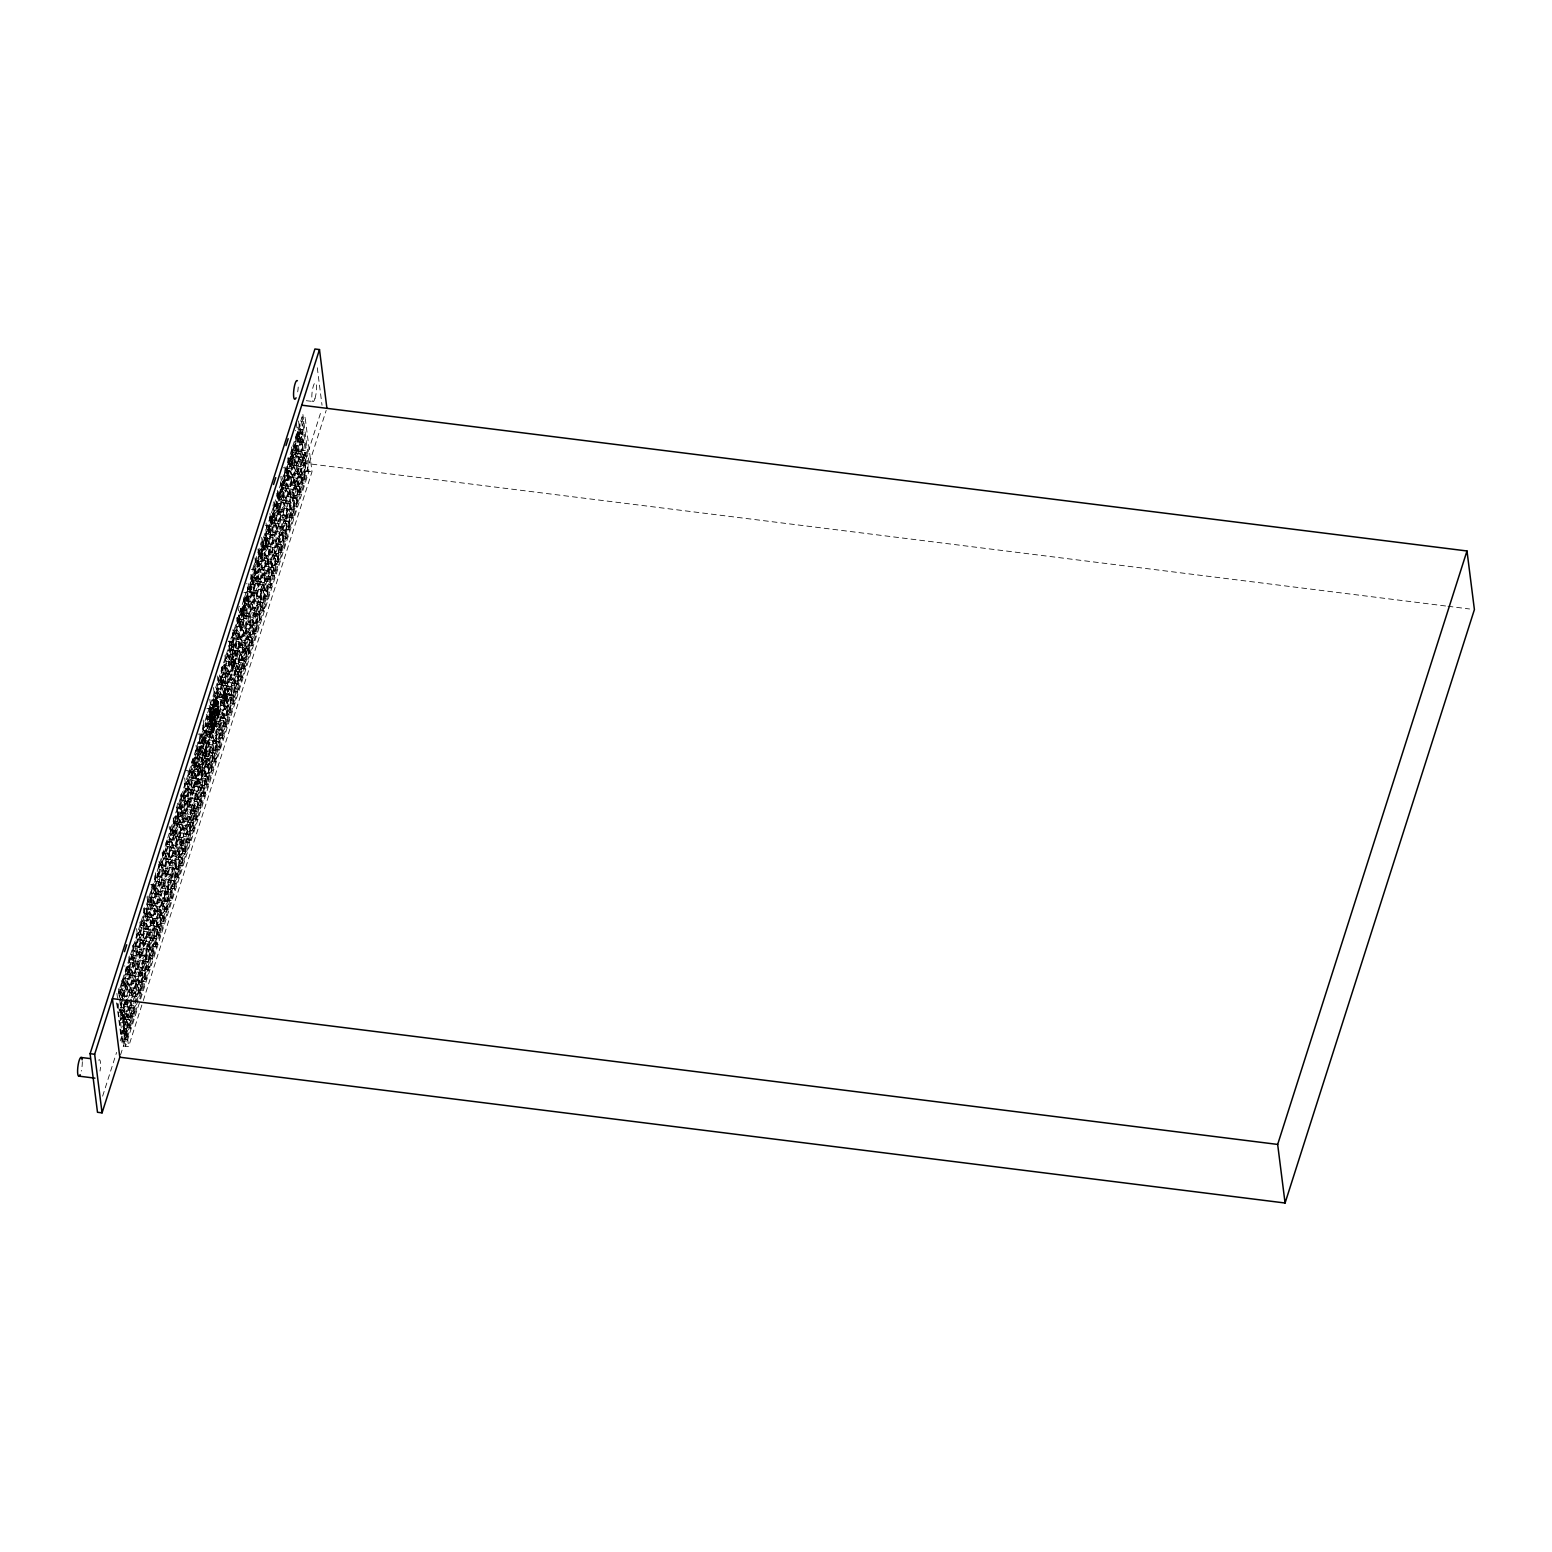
<?xml version="1.0" encoding="UTF-8"?>
<svg xmlns="http://www.w3.org/2000/svg" width="1552" height="1552" viewBox="0 0 1552 1552"><rect width="100%" height="100%" fill="white"/><g stroke="black" fill="none" stroke-linecap="round" stroke-linejoin="round"><path stroke-width="0.75" stroke-dasharray="5 3.75" d="M201.275 772.353L198.035 771.887L196.522 765.64L199.568 766.009L206.591 743.99L207.017 754.388L201.275 772.353L186.046 770.452M199.568 766.009L201.081 772.275M203.545 743.621L203.972 754.02L207.017 754.388M232.528 652.888L232.664 653.935M233.906 662.665L233.673 667.845L234.934 665.11L234.41 661.094L231.035 671.764L232.587 683.268L235.632 683.656L238.601 674.383L237.534 666.002L234.488 665.614M232.218 650.657L232.199 655.662L232.703 654.769L232.742 649.027L229.444 659.212L226.398 658.824L225.874 654.653M252.452 569.603L261.318 541.784M119.271 996.559L118.67 991.825L302.077 416.945L305.123 417.313L312.01 471.73L142.59 1002.747M150.66 884.582L153.706 884.97L150.738 894.243L151.805 902.604L148.759 902.236L147.964 895.95M210.393 711.922L213.439 712.31L214.506 720.671L211.46 720.283L209.908 708.798L212.857 699.525L215.204 717.296L182.67 819.301L176.385 818.564L173.417 827.817L176.462 828.205L177.529 836.586L174.484 836.198L172.932 824.694L175.88 815.421L177.432 826.925L174.484 836.198M226.398 658.824L229.366 649.551L228.299 641.189L231.345 641.577L228.396 650.851L229.948 662.335L232.994 662.723L235.943 653.45L234.895 645.089L231.849 644.701L228.881 653.974L231.927 654.343L232.994 662.723M244.362 596.686L244.886 600.876L247.932 601.264L246.884 592.883L249.833 583.61L251.385 595.114L254.431 595.502L251.482 604.776L248.436 604.388L247.369 596.026L250.415 596.395L251.482 604.776M257.244 560.447L258.796 571.931L261.842 572.319L258.874 581.593L255.828 581.205L254.276 569.7L257.244 560.447L254.198 560.059M265.276 525.294L268.321 525.662L265.373 534.936L266.42 543.316L263.374 542.928L262.851 538.738M283.861 476.988L286.829 467.715L287.877 476.076L284.928 485.349L281.863 484.981L280.815 476.6L283.861 476.988L285.413 488.492L288.459 488.861L291.427 479.587L288.362 479.219L287.314 470.838L290.36 471.226L291.912 482.711L294.958 483.099L297.906 473.826L294.861 473.457L293.813 465.076L296.859 465.464L298.411 476.949L239.978 660.085L243.024 660.473L245.992 651.2L242.946 650.812L241.879 642.45L244.925 642.819L246.477 654.323L249.523 654.711L252.491 645.438L251.424 637.057L248.378 636.689L245.429 645.942L248.475 646.33L249.523 654.711M297.906 432.95L294.958 442.223L296.005 450.584L292.959 450.196L292.436 446.025M122.705 998.46L121.153 986.975L124.121 977.702L125.169 986.063L122.22 995.336L119.174 994.948L122.123 985.675L121.075 977.314M142.454 975.723L141.387 967.362L138.341 966.974L135.393 976.247L136.44 984.608L139.486 984.996L142.454 975.723L139.408 975.354L137.856 963.85L134.811 963.462L135.858 971.843L138.904 972.212L135.955 981.485L132.909 981.116L131.357 969.612L128.312 969.224L129.359 977.605L132.405 977.973L129.456 987.247L126.41 986.878L124.858 975.374L127.807 966.101L128.874 974.481L125.906 983.755L122.86 983.367L125.828 974.093L124.761 965.713M129.534 962.492L132.58 962.88L129.611 972.153L126.566 971.765L129.534 962.492L128.467 954.131M133.22 950.91L136.266 951.298L133.317 960.572L130.271 960.184L133.22 950.91L132.172 942.549M136.925 939.329L139.971 939.697L137.003 948.97L133.957 948.602L136.925 939.329L135.858 930.948M140.611 927.727L143.657 928.115L140.708 937.389L137.662 937.001L140.611 927.727L139.564 919.366M164.473 921.287L163.426 912.906L160.38 912.537L163.329 903.264L166.374 903.633L167.441 912.013L164.473 921.287L161.427 920.899L159.875 909.394L156.83 909.026L153.881 918.299L154.928 926.66L157.974 927.048L160.942 917.775L157.897 917.387L156.345 905.902L153.299 905.514L154.346 913.876L157.392 914.264L154.443 923.537L151.398 923.149L149.846 911.664L146.8 911.276L147.847 919.657L150.893 920.026L147.944 929.299L144.899 928.93L143.347 917.426L146.295 908.153L147.362 916.514L144.394 925.787L141.348 925.419L144.317 916.146L143.25 907.765M168.179 909.685L167.131 901.324L164.085 900.936L167.034 891.663L170.08 892.051L171.147 900.412L168.179 909.685L165.133 909.317L163.581 897.813L160.535 897.425L157.586 906.698L158.634 915.079L161.68 915.447L164.648 906.193L161.602 905.805L160.05 894.301L157.004 893.933L158.052 902.294L161.098 902.682L158.149 911.955L155.103 911.567L153.551 900.063L150.505 899.694L151.553 908.056L154.599 908.444L151.65 917.717L148.604 917.329L147.052 905.825L150.001 896.552L151.068 904.932L148.1 914.206L145.054 913.818L148.022 904.544L146.955 896.183M148.759 902.236L151.708 892.963L150.913 886.677M155.413 881.361L158.459 881.749L155.491 891.023L152.445 890.635L155.413 881.361L154.618 875.095M159.099 869.78L162.145 870.168L159.196 879.441L156.151 879.053L159.099 869.78L158.304 863.494M162.805 858.178L165.851 858.566L162.902 867.84L159.837 867.452L162.805 858.178L162.009 851.912M166.51 846.597L169.556 846.985L166.588 856.258L163.542 855.87L166.51 846.597L165.967 842.406M177.277 842.018L180.245 832.745L183.291 833.133L180.323 842.406L177.277 842.018L175.725 830.533L172.679 830.145L173.746 838.507L176.792 838.895L173.824 848.168L170.778 847.78L169.226 836.295L172.194 827.022L173.242 835.383L170.293 844.657L167.247 844.288L170.196 835.015L169.149 826.634M173.902 823.414L176.947 823.802L173.979 833.075L170.933 832.687L173.902 823.414L172.835 815.052M181.293 800.231L184.339 800.619L181.39 809.892L178.344 809.504L181.293 800.231L180.226 791.869M184.998 788.649L188.044 789.017L185.076 798.291L182.03 797.922L184.998 788.649L183.931 780.268M188.684 777.048L191.73 777.436L188.781 786.709L185.736 786.321L188.684 777.048L187.637 768.686M196.037 745.27L196.832 751.556L199.878 751.944L198.811 743.563L201.779 734.29L203.331 745.794L206.377 746.182L196.018 778.619L192.972 778.25L191.42 766.746L194.369 757.473L195.436 765.854L192.467 775.127L189.422 774.739L192.39 765.466L191.594 759.18M206.707 764.399L205.64 756.037L208.608 746.764L211.654 747.133L212.702 755.514L209.753 764.787L206.707 764.399L209.656 755.126L208.104 743.621L205.058 743.253L206.125 751.614L209.171 752.002L206.203 761.275L203.157 760.887L201.605 749.403L198.559 749.015L199.626 757.376L196.658 766.649L195.106 755.164L198.074 745.891L199.122 754.253L196.173 763.526L193.127 763.138L196.076 753.865L195.3 747.598M196.832 751.556L199.781 742.283L198.734 733.921M203.487 730.701L206.532 731.07L203.564 740.343L200.518 739.974L203.487 730.701L202.42 722.32M212.566 727.481L212.042 723.29L217.59 706.432L217.067 702.241L214.021 701.873L214.545 706.063L207.27 728.761L204.224 728.373L207.173 719.1L206.125 710.738M209.811 699.137L210.878 707.518L207.91 716.791L210.956 717.16M213.516 687.555L214.564 695.917L211.615 705.19L214.661 705.578L217.61 696.305L216.562 687.924L213.613 697.197L215.146 708.701L218.211 709.089L221.16 699.816L218.114 699.428L217.047 691.067L220.093 691.435L221.645 702.94L224.691 703.328L227.659 694.054L224.613 693.666L223.546 685.305L226.592 685.674L228.144 697.178L225.195 706.451L228.241 706.82L231.19 697.546L228.144 697.178M217.222 675.954L218.269 684.335L215.321 693.608L218.366 693.977L221.315 684.704L220.268 676.342L217.299 685.615L218.851 697.12L221.897 697.488L224.865 688.215L221.82 687.846L220.753 679.466L223.798 679.854L225.35 691.358L228.319 682.085L227.252 673.704L230.297 674.092L231.849 685.577L228.901 694.85L231.946 695.238L234.895 685.965L233.848 677.603L230.802 677.215L227.834 686.488L228.901 694.85M221.975 672.734L225.021 673.122L222.052 682.395L219.007 682.007L221.975 672.734L220.908 664.372M225.661 661.152L228.707 661.54L225.758 670.813L222.712 670.425L225.661 661.152L224.613 652.771M233.052 637.969L236.117 638.357L233.149 647.63L230.103 647.242L233.052 637.969L232.276 631.683M233.809 635.66L236.758 626.387L239.803 626.756L236.855 636.029L233.809 635.66L233.013 629.375M257.089 616.416L256.022 608.054L252.976 607.666L250.027 616.939L251.075 625.32L254.121 625.689L257.089 616.416L254.043 616.047L252.491 604.543L249.445 604.155L250.493 612.536L253.539 612.924L250.59 622.177L247.544 621.809L245.992 610.305L242.946 609.936L243.994 618.297L247.04 618.685L244.091 627.959L241.045 627.571L239.493 616.066L242.442 606.793L243.509 615.174L240.541 624.447L237.495 624.059L240.463 614.786L239.396 606.425M244.149 603.204L247.195 603.573L244.246 612.846L241.2 612.477L244.149 603.204L243.101 594.823M244.886 600.876L247.854 591.603L246.787 583.242M251.56 580.021L248.592 589.294L251.637 589.663L254.606 580.39L251.56 580.021L250.493 571.64M255.246 568.42L252.297 577.693L255.343 578.081L258.292 568.808L255.246 568.42L254.45 562.154M279.108 561.979L278.06 553.618L275.014 553.23L277.963 543.957L281.009 544.345L282.076 552.706L279.108 561.979L276.062 561.591L274.51 550.106L271.464 549.718L268.515 558.992L269.563 567.353L272.609 567.741L275.577 558.468L272.531 558.08L270.979 546.595L267.933 546.207L268.981 554.588L272.027 554.956L269.078 564.23L266.032 563.861L264.48 552.357L261.434 551.969L262.482 560.35L265.528 560.718L262.579 569.991L259.533 569.623L257.981 558.119L260.93 548.845L261.997 557.226L259.029 566.48L255.983 566.111L258.951 556.838L257.884 548.457M282.813 550.397L281.746 542.017L278.7 541.629L281.669 532.355L284.714 532.743L285.762 541.124L282.813 550.397L279.767 550.009L278.215 538.505L275.17 538.137L272.201 547.41L273.268 555.771L276.314 556.159L279.263 546.886L276.217 546.498L274.665 534.994L271.619 534.625L272.686 542.987L275.732 543.375L272.764 552.648L269.718 552.26L268.166 540.756L265.12 540.387L266.187 548.748L269.233 549.136L266.265 558.41L263.219 558.022L261.667 546.537L264.635 537.264L265.683 545.625L262.734 554.898L259.688 554.51L262.637 545.237L261.59 536.876M263.374 542.928L266.343 533.655L265.819 529.465M270.048 522.073L273.094 522.442L270.126 531.715L267.08 531.347L270.048 522.073L269.253 515.788M273.734 510.472L276.78 510.86L273.831 520.133L270.785 519.745L273.734 510.472L272.939 504.206M277.439 498.89L280.485 499.259L277.517 508.532L274.471 508.164L277.439 498.89L276.372 490.51M281.125 487.289L284.171 487.677L281.222 496.95L278.177 496.562L281.125 487.289L280.078 478.928M281.863 484.981L284.831 475.707L283.764 467.327M299.148 474.64L298.1 466.26L301.049 456.986L304.095 457.374L305.162 465.755L302.194 475.028L299.148 474.64L302.116 465.367L300.564 453.863L297.518 453.494L298.566 461.856L301.612 462.244L298.663 471.517L295.617 471.129L294.065 459.625L291.019 459.256L292.067 467.618L295.113 468.006L292.164 477.279L289.118 476.891L287.566 465.387L290.515 456.133L291.582 464.494L288.614 473.767L285.568 473.379L288.536 464.106L287.469 455.745M292.222 452.524L295.268 452.912L292.319 462.166L289.273 461.798L292.222 452.524L291.175 444.144M292.959 450.196L295.928 440.923L295.132 434.657M298.566 420.98L299.614 429.341L296.665 438.615L299.711 439.003L302.659 429.729L301.612 421.349L298.644 430.622L300.196 442.126L303.241 442.495L302.931 431.825L299.885 431.437L299.148 433.745L302.194 434.133L303.241 442.495M237.883 605.959L239.978 622.43L238.445 622.255L296.878 439.119L295.598 430.234M119.135 997.975L120.92 992.407L123.966 992.795L125.518 1004.299L128.564 1004.668L130.329 999.1M142.299 990.816L141.232 982.455L138.186 982.067L141.154 972.794L144.2 973.182L145.248 981.562L142.299 990.816L139.253 990.448L137.701 978.943L134.655 978.575L131.687 987.829L132.754 996.209L135.8 996.597L138.749 987.324L135.703 986.936L134.151 975.432L131.105 975.063L132.172 983.425L135.218 983.813L132.25 993.086L129.204 992.698L127.652 981.194L124.606 980.825L121.657 990.098L124.703 990.467L125.499 996.753M128.312 969.224L125.343 978.497L128.389 978.885L129.456 987.247M129.611 972.153L128.564 963.792L131.513 954.519L133.065 966.004L136.11 966.392L133.162 975.665L130.116 975.277L129.049 966.915L132.017 957.642L135.063 958.03L136.615 969.515L139.661 969.903L142.609 960.63L139.564 960.242L138.497 951.88L141.562 952.249L143.094 963.753L146.16 964.141L143.191 973.414L140.146 973.026L138.594 961.522L141.562 952.249M132.754 955.314L135.703 946.041L138.749 946.429L139.816 954.81L136.848 964.064L133.802 963.695L132.754 955.314L135.8 955.702L136.848 964.064M146.8 911.276L143.832 920.549L146.877 920.937L147.944 929.299M150.505 899.694L147.537 908.968L150.583 909.336L151.65 917.717M153.706 884.97L155.258 896.474L158.304 896.843L155.336 906.116L152.29 905.747L151.242 897.366L154.191 888.093L157.237 888.481L158.789 899.985L161.835 900.354L164.803 891.081L161.757 890.712L160.69 882.331L163.736 882.719L165.288 894.204L168.334 894.592L165.385 903.865L162.339 903.477L160.787 891.993L163.736 882.719M155.491 891.023L154.443 882.661L157.392 873.388L158.944 884.873L161.99 885.261L159.041 894.534L155.995 894.146L154.928 885.785L157.897 876.511L160.942 876.88L162.494 888.384L165.54 888.772L168.489 879.499L165.443 879.111L164.396 870.75L167.441 871.118L168.993 882.622L172.039 883.01L169.071 892.284L166.025 891.896L164.473 880.391L167.441 871.118M172.679 830.145L169.731 839.419L172.776 839.807L173.824 848.168M177.685 821.474L180.633 812.2L177.588 811.832L174.639 821.105L177.685 821.474L176.618 813.112L179.586 803.839L181.138 815.343L184.184 815.712L181.215 824.985L178.17 824.616L177.122 816.236L180.071 806.962L183.117 807.35L184.669 818.835L187.714 819.223L190.683 809.95L187.637 809.562L186.57 801.201L189.616 801.589L191.168 813.073L188.219 822.347L191.265 822.735L194.213 813.461L193.166 805.081L190.12 804.712L187.152 813.985L190.198 814.354L191.265 822.735M205.97 766.727L209.016 767.095L206.047 776.369L203.002 775.981L205.97 766.727L204.418 755.223L201.372 754.835L202.42 763.215L205.465 763.584L202.517 772.857L199.471 772.489L197.919 760.984L194.873 760.596L191.905 769.87L194.951 770.258L205.31 737.801L202.264 737.413L199.316 746.687L200.363 755.067L203.409 755.436L202.361 747.075L199.316 746.687M198.559 749.015L195.61 758.288L198.656 758.656L199.704 767.037L196.464 766.591M203.002 735.105L205.97 725.832L209.016 726.22L210.063 734.581L207.114 743.854L204.069 743.466L203.002 735.105L206.047 735.493L207.114 743.854M217.047 691.067L206.707 723.504L209.753 723.892L210.8 732.272L207.755 731.884L206.203 720.38L209.171 711.107L210.723 722.611L213.769 722.999L212.702 714.618L209.656 714.25M220.753 679.466L217.804 688.739L220.85 689.127L221.897 697.488M222.052 682.395L221.005 674.014L223.954 664.76L225.506 676.245L228.551 676.633L225.603 685.906L222.557 685.518L221.49 677.157L224.458 667.884L227.504 668.252L229.056 679.757L232.102 680.145L235.05 670.871L232.005 670.483L230.957 662.122L234.003 662.491L235.555 673.995L232.587 683.268M225.195 665.556L228.144 656.283L231.19 656.671L228.241 665.944L229.289 674.305L226.243 673.937L225.195 665.556L228.241 665.944M214.021 701.873L209.578 715.782L210.121 719.953L215.515 720.458L217.067 731.943L214.098 741.216L217.144 741.604L220.112 732.331L217.067 731.943M122.918 1001.68L121.716 992.213L305.123 417.313M216.019 697.643L217.998 713.338L219.53 713.532L213.613 732.078L212.081 731.884L210.102 716.19L216.019 697.643L217.552 697.837L220.268 717.237L217.299 726.491L214.254 726.123L213.206 717.742L216.155 708.469L219.201 708.857L212.333 729.673L214.098 741.216M194.33 766.669L204.689 734.212L207.735 734.6L209.85 751.343L199.49 783.779L196.444 783.411L194.33 766.669L197.376 767.057L199.49 783.779M210.606 716.073L215.786 699.855L216.582 706.141L211.402 722.359L209.054 704.162L213.613 704.744M151.805 902.604L154.754 893.331L151.708 892.963M199.878 751.944L202.827 742.671L199.781 742.283M247.932 601.264L250.9 591.991L247.854 591.603M266.42 543.316L269.388 534.043L266.343 533.655M296.005 450.584L298.973 441.311L295.928 440.923M212.139 716.267L212.915 722.553L209.869 722.165L217.552 697.837M232.509 650.695L232.625 651.665M122.783 996.5L123.966 992.795M124.703 990.467L127.652 981.194M128.389 978.885L131.357 969.612M133.162 975.665L132.095 967.284L135.063 958.03M135.8 955.702L138.749 946.429M139.486 944.12L142.454 934.847L139.408 934.459L136.44 943.732L139.486 944.12L140.553 952.482L137.507 952.094L135.955 940.609L138.904 931.336L140.456 942.821L137.507 952.094M143.191 932.519L146.14 923.246L143.094 922.877L140.146 932.151L143.191 932.519L144.239 940.9L141.193 940.512L139.641 929.008L142.609 919.735L144.161 931.239L141.193 940.512M146.877 920.937L149.846 911.664M150.583 909.336L153.551 900.063M155.336 906.116L154.288 897.754L157.237 888.481M159.041 894.534L157.974 886.153L160.942 876.88M161.68 874.571L164.628 865.298L161.583 864.91L158.634 874.183L161.68 874.571L162.727 882.933L159.681 882.564L158.129 871.06L161.098 861.787L162.65 873.291L159.681 882.564M165.385 862.97L168.334 853.716L165.288 853.328L162.32 862.602L165.385 862.97L166.433 871.351L163.387 870.963L161.835 859.478L164.784 850.205L166.336 861.69L163.387 870.963M169.071 851.388L172.039 842.115L168.993 841.727L166.025 851L169.071 851.388L170.138 859.75L167.092 859.381L165.54 847.877L168.489 838.604L170.041 850.108L167.092 859.381M172.776 839.807L175.725 830.533M176.462 828.205L179.431 818.932L180.983 830.436L184.028 830.805L186.977 821.551L183.931 821.163L182.884 812.782L185.93 813.17L187.482 824.675L184.513 833.948L187.559 834.316L190.527 825.043L189.46 816.682L186.415 816.294L183.466 825.567L184.513 833.948M181.215 824.985L180.168 816.624L183.117 807.35M183.873 805.022L186.822 795.749L183.776 795.381L180.827 804.654L183.873 805.022L184.921 813.403L181.875 813.015L184.824 803.742L183.291 792.238L180.323 801.511L181.39 809.892M187.559 793.441L190.527 784.167L187.482 783.779L184.513 793.053L187.559 793.441L188.626 801.802L185.58 801.433L184.028 789.929L186.977 780.656L188.529 792.16L185.58 801.433M191.265 781.839L194.213 772.566L191.168 772.198L188.219 781.471L191.265 781.839L192.312 790.22L189.266 789.832L187.714 778.347L190.683 769.074L192.235 780.559L189.266 789.832M206.047 735.493L209.016 726.22M209.753 723.892L220.093 691.435M220.85 689.127L223.798 679.854M225.603 685.906L224.536 677.526L227.504 668.252M231.927 654.343L234.895 645.089M235.632 642.761L238.601 633.488L235.535 633.1L232.587 642.373L235.632 642.761L236.699 651.122L233.654 650.754L232.102 639.249L235.05 629.976L236.602 641.48L233.654 650.754M239.803 626.756L238.756 618.394L235.788 627.668L237.34 639.152L240.385 639.54L239.338 631.179L242.287 621.906L239.241 621.518M244.091 627.959L243.024 619.578L245.992 610.305M246.729 607.996L243.683 607.608L244.731 615.969L247.777 616.357L246.729 607.996L249.678 598.723L246.632 598.335M250.415 596.395L253.383 587.122L250.338 586.753M255.188 593.174L258.136 583.901L255.091 583.533L253.539 572.028L250.59 581.302L252.142 592.806L255.188 593.174L254.121 584.813L257.089 575.54L254.043 575.152M258.874 581.593L257.826 573.212L260.775 563.939L257.729 563.57M262.579 569.991L261.512 561.63L264.48 552.357M266.265 558.41L265.217 550.029L268.166 540.756M268.903 538.447L265.858 538.059L266.925 546.44L269.97 546.808L268.903 538.447L271.872 529.174L268.826 528.786M272.609 526.865L269.563 526.477L270.63 534.839L273.676 535.227L272.609 526.865L275.577 517.592L272.531 517.204M277.362 523.645L280.33 514.372L277.284 513.984L275.732 502.479L272.764 511.753L274.316 523.257L277.362 523.645L276.314 515.264L279.263 505.991L276.217 505.622M281.067 512.044L284.016 502.77L280.97 502.402L279.418 490.898L276.469 500.171L278.021 511.656L281.067 512.044L280 503.682L282.968 494.409L279.923 494.021M284.753 500.462L287.721 491.189L284.676 490.801L283.124 479.296L280.155 488.57L281.707 500.074L284.753 500.462L283.706 492.081L286.654 482.808L283.609 482.439M288.459 488.861L287.411 480.499L290.36 471.226M292.164 477.279L291.097 468.898L294.065 459.625M294.802 457.316L291.757 456.928L292.804 465.309L295.85 465.678L294.802 457.316L297.751 448.043L294.705 447.655M298.488 445.715L295.443 445.346L296.51 453.708L299.555 454.096L298.488 445.715L301.457 436.442L298.411 436.073L236.292 630.791L239.338 631.179M302.194 434.133L302.931 431.825M125.014 1001.156L122.065 1010.43L119.019 1010.061L121.968 1000.788M123.306 996.617L125.673 989.187L124.606 980.825M126.41 986.878L129.359 977.605M130.116 975.277L133.065 966.004M133.802 963.695L136.77 954.422L135.218 942.918L132.25 952.191L133.317 960.572M144.899 928.93L147.847 919.657M148.604 917.329L151.553 908.056M152.29 905.747L155.258 896.474M155.995 894.146L158.944 884.873M170.778 847.78L173.746 838.507M178.17 824.616L181.138 815.343M192.972 778.25L195.921 768.977L194.873 760.596M200.363 755.067L203.331 745.794M204.069 743.466L207.017 734.193L205.465 722.708L202.517 731.981L203.564 740.343M207.755 731.884L218.114 699.428M218.851 697.12L221.82 687.846M222.557 685.518L225.506 676.245M226.243 673.937L229.211 664.663L227.659 653.159L224.691 662.432L225.758 670.813M229.948 662.335L232.897 653.062L235.943 653.45M237.34 639.152L295.772 456.036L294.22 444.532L291.252 453.805L292.319 462.166M296.51 453.708L299.458 444.435L297.441 427.576M300.196 442.126L299.885 431.437M120.008 1009.828L121.075 1018.19L124.121 1018.578L123.384 1020.906L120.338 1020.518L120.008 1009.828L123.054 1010.216L124.606 1021.701L127.652 1022.089L124.703 1031.362L121.657 1030.974L120.59 1022.613L123.559 1013.34L126.604 1013.728L128.156 1025.212L131.202 1025.6L134.151 1016.327L133.103 1007.946L130.058 1007.578L127.089 1016.851L130.135 1017.22L131.202 1025.6M128.409 1019.761L127.342 1011.4L124.296 1011.012L127.264 1001.738L128.312 1010.119L131.357 1010.507L128.409 1019.761L125.363 1019.392L123.811 1007.888L126.76 998.615L127.827 1006.996L124.858 1016.269L121.813 1015.881L120.765 1007.52L123.132 1000.089M127.419 986.645L124.451 995.918L127.497 996.306L130.465 987.033L127.419 986.645L128.467 995.026L131.513 995.395L130.465 987.033M131.105 975.063L128.156 984.337L131.202 984.705L132.25 993.086M134.811 963.462L131.842 972.735L134.888 973.123L135.955 981.485M138.497 951.88L135.548 961.154L138.594 961.522M142.202 940.279L143.269 948.66L146.315 949.029L143.347 958.302L140.301 957.933L139.253 949.552L142.202 940.279L145.248 940.667L146.8 952.171L149.846 952.54L146.897 961.813L143.851 961.445L142.299 949.94L145.248 940.667M142.939 937.971L145.907 928.697L148.953 929.085L150.001 937.447L147.052 946.72L144.006 946.332L142.939 937.971L145.985 938.339L147.537 949.843L150.583 950.231L153.551 940.958L150.505 940.57L149.438 932.209L152.484 932.577L154.036 944.082L157.082 944.47L160.05 935.196L158.983 926.816L155.937 926.447L152.988 935.72L156.034 936.089L157.082 944.47M146.14 923.246L147.692 934.75L150.738 935.138L153.706 925.865L152.639 917.484L149.593 917.096L146.645 926.369L149.69 926.757L151.242 938.262L154.288 938.63L157.237 929.357L154.191 928.988L153.144 920.608L156.189 920.996L157.741 932.5L160.787 932.868L163.736 923.595L162.688 915.234L159.643 914.846L156.674 924.119L159.72 924.507L160.787 932.868M153.299 905.514L150.331 914.788L153.376 915.176L154.443 923.537M157.004 893.933L154.036 903.206L157.082 903.574L158.149 911.955M160.69 882.331L157.741 891.605L160.787 891.993M164.396 870.75L161.427 880.023L164.473 880.391M168.082 859.148L169.149 867.529L172.194 867.898L169.226 877.171L166.18 876.802L165.133 868.422L168.082 859.148L171.127 859.536L172.679 871.041L175.725 871.409L172.776 880.682L169.731 880.294L168.179 868.81L171.127 859.536M168.334 853.716L169.886 865.201L172.932 865.589L175.88 856.316L174.833 847.935L171.787 847.567L168.819 856.84L171.865 857.208L173.417 868.713L176.462 869.101L179.431 859.827L176.385 859.439L175.318 851.078L178.364 851.447L179.916 862.951L182.961 863.339L185.93 854.066L184.863 845.685L181.817 845.316L178.868 854.57L181.914 854.958L182.961 863.339M175.492 835.965L172.524 845.239L175.57 845.627L177.122 857.131L180.168 857.499L183.136 848.226L180.09 847.858L178.538 836.353L175.492 835.965L176.54 844.346L173.591 853.619L176.637 853.988L179.586 844.715L176.54 844.346M182.884 812.782L179.916 822.056L182.961 822.444L184.028 830.805M186.57 801.201L183.621 810.474L186.667 810.862L188.219 822.347M190.275 789.619L191.323 797.98L194.388 798.368L191.42 807.641L188.374 807.253L187.307 798.873L190.275 789.619L193.321 789.987L194.873 801.492L191.905 810.765L194.97 811.133L197.919 801.88L194.873 801.492M191.012 787.291L193.981 778.018L197.026 778.406L198.074 786.767L195.125 796.04L192.079 795.672L191.012 787.291L194.058 787.679L195.61 799.164L198.656 799.552L201.624 790.278L198.578 789.89L197.511 781.529L200.557 781.917L202.109 793.402L205.155 793.79L208.123 784.517L207.056 776.136L204.01 775.767L201.062 785.04L204.107 785.409L205.155 793.79M213.458 753.186L212.391 744.824L209.345 744.436L212.314 735.163L215.359 735.551L216.407 743.912L213.458 753.186L210.412 752.817L213.361 743.544L211.809 732.04L208.763 731.652L194.718 775.709L197.764 776.078L199.316 787.582L202.361 787.97L205.31 778.697L202.264 778.309L201.217 769.947L204.263 770.316L205.815 781.82L208.86 782.189L211.809 772.935L210.762 764.554L207.716 764.166L204.748 773.439L207.793 773.827L208.86 782.189M210.568 737.704L209.501 729.343L212.469 720.07L213.516 728.431L210.568 737.704L213.613 738.092L216.562 728.819L213.516 728.431M213.361 702.649L216.407 703.037L217.959 714.521L221.005 714.909L223.954 705.636L222.906 697.275L219.86 696.887L216.892 706.16L219.938 706.548L221.49 718.033L224.536 718.421L227.504 709.148L224.458 708.76L223.391 700.398L226.437 700.767L227.989 712.271L231.035 712.659L234.003 703.386L232.936 695.005L229.89 694.636L226.941 703.91L229.987 704.278L231.035 712.659M223.546 685.305L220.597 694.559L223.643 694.947L226.592 685.674M227.252 673.704L224.303 682.977L227.349 683.365L228.396 691.726L224.574 691.28M230.957 662.122L227.989 671.395L231.035 671.764M234.643 650.521L235.71 658.902L238.756 659.27L235.788 668.543L232.742 668.175L231.694 659.794L234.643 650.521L237.689 650.909L239.241 662.413L236.292 671.667L239.338 672.055L242.287 662.782L239.241 662.413M235.38 648.212L238.348 638.939L241.394 639.308L242.442 647.688L239.493 656.962L236.447 656.574L235.38 648.212L238.426 648.581L239.978 660.085M238.601 633.488L240.133 644.992L243.198 645.36L246.147 636.087L245.08 627.726L242.034 627.338L239.086 636.611L242.131 636.999L245.837 666.293L242.791 665.905L241.239 654.42L238.193 654.032L235.225 663.305L238.271 663.693L239.338 672.055M256.934 631.528L255.867 623.147L252.821 622.779L255.789 613.506L258.835 613.874L259.882 622.255L256.934 631.528L253.888 631.14L252.336 619.636L249.29 619.267L246.322 628.541L247.389 636.902L250.435 637.29L253.383 628.017L250.338 627.629L248.786 616.144L245.74 615.756L242.791 625.029L245.837 625.398L246.884 633.779L243.839 633.391L242.287 621.906M249.445 604.155L246.477 613.428L249.523 613.816L250.59 622.177M260.775 604.834L257.729 604.446L256.177 592.961L253.131 592.573L250.182 601.846L253.228 602.234L254.78 613.719L257.826 614.107L260.775 604.834L259.727 596.453L256.681 596.084L253.713 605.358L256.759 605.726L257.826 614.107M256.837 580.991L257.884 589.353L260.93 589.741L257.981 599.014L254.935 598.626L253.868 590.245L256.837 580.991L259.882 581.36L261.434 592.864L264.48 593.233L261.512 602.506L258.466 602.137L256.914 590.633L259.882 581.36M257.574 578.663L260.523 569.39L263.588 569.778L264.635 578.139L261.687 587.413L258.641 587.025L257.574 578.663L260.62 579.051L262.172 590.536L265.217 590.924L268.186 581.651L265.12 581.263L264.073 572.901L267.119 573.289L268.671 584.774L271.716 585.162L274.685 575.889L273.618 567.508L270.572 567.14L267.604 576.413L270.669 576.781L271.716 585.162M260.775 563.939L262.327 575.443L265.373 575.831L268.341 566.558L267.274 558.177L264.228 557.808L261.279 567.081L264.325 567.45L265.877 578.954L268.923 579.342L271.872 570.069L268.826 569.681L267.778 561.3L270.824 561.688L272.376 573.192L275.422 573.561L278.371 564.288L277.323 555.926L274.277 555.538L271.309 564.812L274.355 565.2L275.422 573.561M267.933 546.207L264.965 555.48L268.011 555.868L269.078 564.23M271.619 534.625L268.671 543.898L271.716 544.267L272.764 552.648M282.968 535.285L279.923 534.916L278.371 523.412L275.325 523.024L272.357 532.297L275.402 532.685L276.954 544.189L280 544.558L282.968 535.285L281.901 526.923L278.856 526.535L275.907 535.809L278.953 536.197L280 544.558M279.03 511.442L276.062 520.715L279.108 521.084L280.66 532.588L283.706 532.976L286.674 523.703L283.628 523.315L282.076 511.811L279.03 511.442L280.078 519.804L283.124 520.192L280.175 529.465L277.129 529.077L275.577 517.592M282.716 499.841L283.783 508.222L286.829 508.61L283.861 517.864L280.815 517.495L279.767 509.114L282.716 499.841L285.762 500.229L287.314 511.733L290.36 512.102L287.411 521.375L284.365 521.006L282.813 509.502L285.762 500.229M282.968 494.409L284.52 505.894L287.566 506.282L290.515 497.009L289.467 488.647L286.422 488.259L283.453 497.532L286.499 497.92L288.051 509.405L291.097 509.793L294.065 500.52L291.019 500.132L289.952 491.771L292.998 492.139L294.55 503.643L297.596 504.031L300.564 494.758L299.497 486.377L296.451 486.009L293.503 495.282L296.548 495.651L297.596 504.031M286.654 482.808L288.206 494.312L291.252 494.7L294.22 485.427L293.153 477.046L290.108 476.677L287.159 485.931L290.205 486.319L291.757 497.823L294.802 498.192L297.751 488.919L294.705 488.55L293.658 480.169L296.704 480.557L298.256 492.062L301.301 492.43L304.25 483.157L303.203 474.796L300.157 474.408L297.189 483.681L300.234 484.069L301.301 492.43M293.813 465.076L290.845 474.349L293.891 474.737L294.958 483.099M297.518 453.494L294.55 462.768L297.596 463.136L298.663 471.517M297.751 448.043L299.303 459.547L302.349 459.916L305.317 450.643L304.25 442.281L301.204 441.893L298.256 451.166L301.301 451.554L302.853 463.039L305.899 463.427L305.569 452.738L302.524 452.369L301.786 454.678L304.832 455.066L305.899 463.427M211.033 727.287L215.476 713.377L214.952 709.186L217.998 709.574L218.522 713.765L214.079 727.675L211.033 727.287L210.509 723.096M215.049 705.947L214.254 699.661L217.299 700.049L218.095 706.315L210.8 729.498L210.005 723.213L213.555 723.484L214.079 727.675M215.98 713.26L215.185 706.994L218.231 707.363L213.051 723.601L213.846 729.867L209.501 729.343M126.352 996.985L128.719 989.575L125.673 989.187M140.553 952.482L143.502 943.209L142.454 934.847M144.239 940.9L147.207 931.627L144.161 931.239M162.727 882.933L165.695 873.66L164.628 865.298M166.433 871.351L169.401 862.078L166.336 861.69M170.138 859.75L173.087 850.496L170.041 850.108M177.529 836.586L180.478 827.313L177.432 826.925M184.921 813.403L187.889 804.13L186.822 795.749M188.626 801.802L191.575 792.529L190.527 784.167M192.312 790.22L195.28 780.947L192.235 780.559M210.8 732.272L217.998 709.574M229.289 674.305L232.257 665.032L229.211 664.663M236.699 651.122L239.648 641.868L236.602 641.48M240.385 639.54L243.354 630.267L240.308 629.879L238.562 615.349M247.777 616.357L250.745 607.084L247.699 606.716L246.147 595.211L243.179 604.485L244.246 612.846M269.97 546.808L272.919 537.555L269.873 537.167L268.321 525.662M273.676 535.227L276.625 525.953L273.579 525.565L272.027 514.081L269.078 523.354L270.126 531.715M295.85 465.678L298.818 456.404L295.772 456.036M299.555 454.096L302.504 444.823L301.457 436.442M123.384 1020.906L123.054 1010.216M131.202 984.705L134.151 975.432M134.888 973.123L137.856 963.85M145.985 938.339L148.953 929.085M149.69 926.757L152.639 917.484M153.376 915.176L156.345 905.902M157.082 903.574L160.05 894.301M171.865 857.208L174.833 847.935M175.57 845.627L178.538 836.353M179.275 834.025L182.224 824.772L179.178 824.384L176.23 833.657L179.275 834.025L180.323 842.406M182.961 822.444L185.93 813.17M186.667 810.862L189.616 801.589M191.905 810.765L190.372 799.261L193.321 789.987M194.058 787.679L197.026 778.406M197.764 776.078L200.712 766.804L197.667 766.436L198.734 774.797L195.765 784.07L198.811 784.458L201.779 775.185L200.712 766.804M202.517 772.857L201.45 764.496L204.418 755.223M206.203 761.275L205.155 752.895L208.104 743.621M210.412 752.817L208.86 741.313L211.809 732.04M219.938 706.548L222.906 697.275M227.349 683.365L230.297 674.092M236.292 671.667L234.74 660.182L237.689 650.909M238.426 648.581L241.394 639.308M242.131 636.999L245.08 627.726M245.837 625.398L248.786 616.144M249.523 613.816L252.491 604.543M253.228 602.234L256.177 592.961M260.62 579.051L263.588 569.778M264.325 567.45L267.274 558.177M268.011 555.868L270.979 546.595M271.716 544.267L274.665 534.994M275.402 532.685L278.371 523.412M279.108 521.084L282.076 511.811M286.499 497.92L289.467 488.647M290.205 486.319L293.153 477.046M293.891 474.737L296.859 465.464M297.596 463.136L300.564 453.863M301.301 451.554L304.25 442.281M212.081 731.884L217.998 713.338M234.197 662.84L234.352 665.886M120.338 1020.518L121.075 1018.19M121.813 1015.881L124.781 1006.608L123.714 998.246M125.518 1004.299L127.283 998.731M129.204 992.698L132.172 983.425M132.909 981.116L135.858 971.843M136.615 969.515L139.564 960.242M140.301 957.933L143.269 948.66M144.006 946.332L146.955 937.059L145.907 928.697M147.692 934.75L150.66 925.477L149.593 917.096M151.398 923.149L154.346 913.876M155.103 911.567L158.052 902.294M158.789 899.985L161.757 890.712M162.494 888.384L165.443 879.111M166.18 876.802L169.149 867.529M169.886 865.201L172.835 855.928L171.787 847.567M180.983 830.436L183.931 821.163M184.669 818.835L187.637 809.562M188.374 807.253L191.323 797.98M192.079 795.672L195.028 786.398L193.981 778.018M199.471 772.489L202.42 763.215M203.157 760.887L206.125 751.614M209.83 740.032L212.876 740.401L209.908 749.674L206.862 749.306L209.83 740.032L208.763 731.652M214.254 726.123L217.222 716.849L216.155 708.469M217.959 714.521L220.908 705.248L219.86 696.887M221.645 702.94L224.613 693.666M229.056 679.757L232.005 670.483M232.742 668.175L235.71 658.902M236.447 656.574L239.396 647.3L238.348 638.939M240.133 644.992L302.271 450.274L301.204 441.893M196.444 783.411L206.804 750.955L204.689 734.212M213.846 729.867L219.026 713.648L218.231 707.363M128.583 997.567L130.95 990.157L133.996 990.545L135.548 1002.029M149.438 932.209L146.489 941.482L149.535 941.851L150.583 950.231M153.144 920.608L150.175 929.881L153.221 930.269L154.288 938.63M175.318 851.078L172.369 860.351L175.415 860.72L176.462 869.101M182.224 824.772L183.776 836.256L186.822 836.644L183.873 845.918L180.827 845.53L179.76 837.168L182.729 827.895L185.774 828.264L187.326 839.768L190.372 840.156L193.321 830.883L192.273 822.502L189.228 822.133L186.259 831.406L189.305 831.775L190.372 840.156M197.511 781.529L194.563 790.802L197.608 791.19L198.656 799.552M201.217 769.947L198.249 779.201L201.294 779.589L202.361 787.97M203.002 775.981L201.954 767.619L204.903 758.346L207.949 758.734L209.501 770.219L212.546 770.607L215.515 761.334L214.448 752.972L211.402 752.584L208.453 761.857L211.499 762.245L212.546 770.607M227.349 724.241L226.282 715.879L223.236 715.491L226.204 706.218L229.25 706.606L230.297 714.968L227.349 724.241L224.303 723.872L222.751 712.368L219.705 711.98L216.737 721.253L219.783 721.641L220.85 730.003L217.804 729.634L216.252 718.13L213.206 717.742M223.391 700.398L220.442 709.671L223.488 710.04L224.536 718.421M225.195 706.451L224.128 698.07L227.096 688.797L230.142 689.185L231.694 700.689L234.74 701.058L237.689 691.785L236.641 683.423L233.595 683.035L230.627 692.308L233.673 692.696L234.74 701.058M234.507 665.381L231.539 674.887L234.585 675.275L235.632 683.656M241.879 642.45L238.93 651.724L241.976 652.092L243.024 660.473M253.228 643.11L252.161 634.749L249.115 634.361L252.084 625.087L255.129 625.475L256.177 633.837L253.228 643.11L250.182 642.722L248.63 631.237L245.585 630.849L242.616 640.122L245.682 640.51L246.729 648.872L243.683 648.503M264.073 572.901L261.124 582.175L264.17 582.563L265.217 590.924M267.778 561.3L264.81 570.573L267.856 570.961L268.923 579.342M289.952 491.771L287.004 501.044L290.049 501.412L291.097 509.793M293.658 480.169L290.69 489.443L293.735 489.831L294.802 498.192M298.411 476.949L301.457 477.337L298.508 486.61L295.443 486.222L294.395 477.861L297.344 468.588L300.39 468.976L301.942 480.46L304.987 480.848L307.956 471.575L306.889 463.194L303.843 462.826L300.894 472.099L303.94 472.468L304.987 480.848M228.396 691.726L231.364 682.453L228.319 682.085M246.884 633.779L249.853 624.505L246.807 624.117L245.74 615.756M124.703 1031.362L123.636 1022.981L126.604 1013.728M127.342 1011.4L130.31 1002.126L131.862 1013.631L134.908 1013.999L137.856 1004.726M131.629 997.955L133.996 990.545M135.8 996.597L134.733 988.217L137.701 978.943M139.486 984.996L138.438 976.635L141.387 967.362M142.144 965.034L145.093 955.76L142.047 955.392L139.079 964.665L142.144 965.034L143.191 973.414M145.83 953.452L148.798 944.179L145.752 943.791L142.784 953.064L145.83 953.452L146.897 961.813M149.535 941.851L152.484 932.577M153.221 930.269L156.189 920.996M157.974 927.048L156.927 918.668L159.875 909.394M161.68 915.447L160.632 907.086L163.581 897.813M164.318 895.504L167.286 886.231L164.24 885.843L161.272 895.116L164.318 895.504L165.385 903.865M168.023 883.903L170.972 874.63L167.926 874.261L164.978 883.515L168.023 883.903L169.071 892.284M171.709 872.321L174.678 863.048L171.632 862.66L168.664 871.933L171.709 872.321L172.776 880.682M175.415 860.72L178.364 851.447M179.12 849.138L182.069 839.865L179.023 839.477L176.074 848.75L179.12 849.138L180.168 857.499M183.873 845.918L182.806 837.537L185.774 828.264M187.559 834.316L186.512 825.955L189.46 816.682M190.198 814.354L193.166 805.081M193.903 802.772L196.871 793.499L193.806 793.111L190.857 802.384L193.903 802.772L194.97 811.133M197.608 791.19L200.557 781.917M201.294 779.589L204.263 770.316M206.047 776.369L205 768.007L207.949 758.734M209.753 764.787L208.686 756.406L211.654 747.133M212.391 744.824L215.359 735.551M216.097 733.223L219.045 723.95L216 723.581L213.051 732.854L216.097 733.223L217.144 741.604M219.783 721.641L222.751 712.368M223.488 710.04L226.437 700.767M228.241 706.82L227.174 698.458L230.142 689.185M231.946 695.238L230.879 686.876L233.848 677.603M234.585 675.275L237.534 666.002M238.271 663.693L241.239 654.42M241.976 652.092L244.925 642.819M245.682 640.51L248.63 631.237M250.435 637.29L249.368 628.909L252.336 619.636M254.121 625.689L253.073 617.327L256.022 608.054M256.759 605.726L259.727 596.453M260.464 594.144L263.413 584.871L260.367 584.483L257.419 593.756L260.464 594.144L261.512 602.506M264.17 582.563L267.119 573.289M267.856 570.961L270.824 561.688M272.609 567.741L271.561 559.38L274.51 550.106M276.314 556.159L275.247 547.778L278.215 538.505M278.953 536.197L281.901 526.923M282.658 524.595L285.607 515.322L282.561 514.954L279.612 524.227L282.658 524.595L283.706 532.976M286.344 513.014L289.312 503.74L286.266 503.352L283.298 512.626L286.344 513.014L287.411 521.375M290.049 501.412L292.998 492.139M293.735 489.831L296.704 480.557M298.508 486.61L297.441 478.249L300.39 468.976M304.095 457.374L301.146 466.648L298.1 466.26M304.832 455.066L305.569 452.738M121.269 1003.407L125.188 1034.486L120.629 1033.923L131.571 999.585M132.308 997.296L180.09 847.858M180.827 845.53L183.776 836.256M195.61 799.164L198.578 789.89M199.316 787.582L202.264 778.309M217.804 729.634L220.753 720.361L219.705 711.98M221.49 718.033L224.458 708.76M302.853 463.039L302.524 452.369M121.929 1033.069L122.666 1030.761L125.712 1031.129L126.022 1041.819L122.977 1041.45L121.929 1033.069L124.975 1033.457L126.022 1041.819M123.403 1028.433L126.352 1019.16L129.398 1019.548L130.465 1027.909L127.497 1037.182L124.451 1036.814L123.403 1028.433L126.449 1028.821L127.497 1037.182M139.777 998.712L141.562 993.144L140.495 984.783L137.449 984.395L134.5 993.668L137.546 994.037L138.07 998.227M141.892 970.485L144.84 961.212L147.886 961.6L148.953 969.961L145.985 979.234L142.939 978.846L141.892 970.485L144.937 970.873L145.985 979.234M145.578 958.884L148.546 949.63L151.592 949.999L152.659 958.379L149.69 967.653L146.645 967.265L145.578 958.884L148.643 959.272L149.69 967.653M153.396 956.051L156.345 946.778L155.297 938.417L152.251 938.029L149.283 947.302L152.329 947.69L153.396 956.051L150.35 955.663L148.798 944.179M167.771 889.354L170.739 880.081L173.785 880.469L174.833 888.83L171.884 898.104L168.838 897.716L167.771 889.354L170.817 889.723L171.884 898.104M175.57 886.502L178.538 877.249L177.471 868.868L174.425 868.48L171.477 877.753L174.522 878.141L175.57 886.502L172.524 886.134L170.972 874.63M179.275 874.921L182.224 865.647L181.177 857.286L178.131 856.898L175.163 866.171L178.208 866.559L179.275 874.921L176.23 874.533L174.678 863.048M186.667 851.738L189.635 842.464L188.568 834.103L185.522 833.715L182.573 842.988L185.619 843.376L186.667 851.738L183.621 851.35L182.069 839.865M189.965 819.805L192.914 810.532L195.959 810.92L197.026 819.281L194.058 828.555L191.012 828.186L189.965 819.805L193.011 820.193L194.058 828.555M193.651 808.223L196.619 798.95L199.665 799.319L200.712 807.7L197.764 816.973L194.718 816.585L193.651 808.223L196.697 808.592L197.764 816.973M201.469 805.372L204.418 796.098L203.351 787.737L200.305 787.349L197.356 796.622L200.402 797.01L201.469 805.372L198.404 805.003L196.871 793.499M212.139 750.256L215.107 741.002L218.153 741.371L219.201 749.752L216.252 759.025L213.206 758.637L212.139 750.256L215.185 750.644L216.252 759.025M215.844 738.674L218.793 729.401L221.858 729.789L222.906 738.151L219.957 747.424L216.911 747.036L215.844 738.674L218.89 739.062L219.957 747.424M223.643 735.842L226.611 726.569L225.544 718.188L222.499 717.819L219.55 727.093L222.596 727.461L223.643 735.842L220.597 735.454L219.045 723.95M234.333 680.727L237.301 671.453L240.347 671.822L241.394 680.203L238.445 689.476L235.4 689.088L234.333 680.727L237.378 681.095L238.445 689.476M238.038 669.125L240.987 659.852L244.033 660.24L245.1 668.602L242.131 677.875L239.086 677.506L238.038 669.125L241.084 669.513L242.131 677.875M244.692 648.27L241.724 657.544L244.77 657.932L247.738 648.658L244.692 648.27L245.74 656.632L248.786 657.02L245.837 666.293M256.526 611.178L259.475 601.904L262.521 602.292L263.588 610.654L260.62 619.927L257.574 619.558L256.526 611.178L259.572 611.566L260.62 619.927M260.212 599.596L263.18 590.323L266.226 590.691L267.274 599.072L264.325 608.345L261.279 607.957L260.212 599.596L263.258 599.964L264.325 608.345M268.011 596.744L270.979 587.471L269.912 579.109L266.866 578.721L263.918 587.995L266.963 588.383L268.011 596.744L264.965 596.375L263.413 584.871M282.406 530.047L285.355 520.774L288.4 521.162L289.467 529.523L286.499 538.796L283.453 538.408L282.406 530.047L285.452 530.435L286.499 538.796M290.205 527.214L293.173 517.941L292.106 509.56L289.06 509.192L286.111 518.465L289.157 518.834L290.205 527.214L287.159 526.826L285.607 515.322M293.91 515.613L296.859 506.34L295.811 497.979L292.765 497.591L289.797 506.864L292.843 507.252L293.91 515.613L290.864 515.245L289.312 503.74M102.626 1096.158L116.594 1052.411M120.261 1040.888L132.017 1004.047M132.754 1001.738L320.837 412.192M127.768 998.402L129.049 1007.791L132.095 1008.179L134.461 1000.768M220.85 730.003L223.798 720.729L220.753 720.361M246.729 648.872L249.678 639.599L246.632 639.23L245.585 630.849M124.975 1033.457L125.712 1031.129M126.449 1028.821L129.398 1019.548M130.135 1017.22L133.103 1007.946M137.546 994.037L140.495 984.783M141.232 982.455L144.2 973.182M144.937 970.873L147.886 961.6M148.643 959.272L151.592 949.999M152.329 947.69L155.297 938.417M156.034 936.089L158.983 926.816M159.72 924.507L162.688 915.234M163.426 912.906L166.374 903.633M167.131 901.324L170.08 892.051M170.817 889.723L173.785 880.469M174.522 878.141L177.471 868.868M178.208 866.559L181.177 857.286M181.914 854.958L184.863 845.685M185.619 843.376L188.568 834.103M189.305 831.775L192.273 822.502M193.011 820.193L195.959 810.92M196.697 808.592L199.665 799.319M200.402 797.01L203.351 787.737M204.107 785.409L207.056 776.136M207.793 773.827L210.762 764.554M211.499 762.245L214.448 752.972M215.185 750.644L218.153 741.371M218.89 739.062L221.858 729.789M222.596 727.461L225.544 718.188M226.282 715.879L229.25 706.606M229.987 704.278L232.936 695.005M233.673 692.696L236.641 683.423M237.378 681.095L240.347 671.822M241.084 669.513L244.033 660.24M248.475 646.33L251.424 637.057M252.161 634.749L255.129 625.475M255.867 623.147L258.835 613.874M259.572 611.566L262.521 602.292M263.258 599.964L266.226 590.691M266.963 588.383L269.912 579.109M270.669 576.781L273.618 567.508M274.355 565.2L277.323 555.926M278.06 553.618L281.009 544.345M281.746 542.017L284.714 532.743M285.452 530.435L288.4 521.162M289.157 518.834L292.106 509.56M292.843 507.252L295.811 497.979M296.548 495.651L299.497 486.377M300.234 484.069L303.203 474.796M303.94 472.468L306.889 463.194M122.977 1041.45L122.666 1030.761M124.451 1036.814L182.884 853.678L176.831 805.857M183.621 851.35L186.589 842.096L185.522 833.715M187.326 839.768L190.275 830.495L189.228 822.133M191.012 828.186L193.981 818.913L192.914 810.532M194.718 816.585L197.667 807.312L196.619 798.95M198.404 805.003L201.372 795.73L200.305 787.349M202.109 793.402L205.077 784.129L204.01 775.767M205.815 781.82L208.763 772.547L207.716 764.166M209.501 770.219L212.469 760.946L211.402 752.584M213.206 758.637L216.155 749.364L215.107 741.002M216.911 747.036L219.86 737.782L218.793 729.401M220.597 735.454L223.566 726.181L222.499 717.819M224.303 723.872L227.252 714.599L226.204 706.218M227.989 712.271L230.957 702.998L229.89 694.636M231.694 700.689L234.643 691.416L233.595 683.035M235.4 689.088L238.348 679.815L237.301 671.453M239.086 677.506L242.054 668.233L240.987 659.852M242.791 665.905L304.91 471.187L303.843 462.826M141.853 1005.056L128.603 1046.611L122.511 1045.854L305.919 470.974L299.943 423.657M120.552 1054.914L326.172 410.388M224.4 692.852C220.83 696.169 225.7 702.978 226.301 695.994C225.428 689.263 224.652 695.859 223.74 699.079M226.107 693.104L225.253 699.273M306.307 400.688L313.174 401.541M299.614 429.341L302.659 429.729M296.878 439.119L298.896 439.197L239.745 624.641L238.213 624.447L237.34 617.483M300.952 439.798L303.998 440.186M299.458 444.435L302.504 444.823M302.271 450.274L305.317 450.643M303.591 460.731L306.636 461.119M1445.572 605.978L309.139 463.796L302.621 412.231M1447.977 606.269L1469.589 608.985M302.116 465.367L305.162 465.755M288.536 464.106L291.582 464.494M288.051 468.529L291.097 468.898M305.919 470.974L312.01 471.73M304.91 471.187L307.956 471.575M284.831 475.707L287.877 476.076M294.395 477.861L297.441 478.249M284.346 480.111L287.411 480.499M304.25 483.157L301.204 482.788L300.157 474.408M294.22 485.427L291.175 485.039L290.108 476.677M280.66 491.712L283.706 492.081M300.564 494.758L297.518 494.37L296.451 486.009M290.515 497.009L287.469 496.621L286.422 488.259M276.954 503.294L280 503.682M296.859 506.34L293.813 505.971L292.765 497.591M279.767 509.114L282.813 509.502M273.268 514.876L276.314 515.264M293.173 517.941L290.127 517.553L289.06 509.192M289.467 529.523L286.422 529.154L285.355 520.774M285.762 541.124L282.716 540.736L281.669 532.355M262.637 545.237L265.683 545.625M272.201 547.41L275.247 547.778M262.172 549.66L265.217 550.029M282.076 552.706L279.03 552.318L277.963 543.957M258.951 556.838L261.997 557.226M268.515 558.992L271.561 559.38M258.466 561.242L261.512 561.63M278.371 564.288L275.325 563.919L274.277 555.538M268.341 566.558L265.295 566.17L264.228 557.808M251.23 569.332L254.276 569.7M254.78 572.843L257.826 573.212M274.685 575.889L271.619 575.501L270.572 567.14M264.635 578.139L261.59 577.771L260.523 569.39M251.075 584.425L254.121 584.813M270.979 587.471L267.933 587.102L266.866 578.721M253.868 590.245L256.914 590.633M243.839 592.515L246.884 592.883M267.274 599.072L264.228 598.684L263.18 590.323M263.588 610.654L260.542 610.285L259.475 601.904M240.463 614.786L243.509 615.174M250.027 616.939L253.073 617.327M239.978 619.19L243.024 619.578M259.882 622.255L256.837 621.867L255.789 613.506M246.322 628.541L249.368 628.909M232.722 629.996L237.281 630.558L236.486 624.292M256.177 633.837L253.131 633.468L252.084 625.087M246.147 636.087L243.101 635.719L242.034 627.338M242.364 638.027L237.786 637.465L240.444 658.378L245.003 658.96M252.491 645.438L249.445 645.05L248.378 636.689M239.396 647.3L242.442 647.688M229.366 649.551L232.412 649.939M231.694 659.794L234.74 660.182M242.054 668.233L245.1 668.602M235.555 673.995L238.601 674.383M221.49 677.157L224.536 677.526M238.348 679.815L241.394 680.203M231.849 685.577L234.895 685.965M218.269 684.335L221.315 684.704M227.834 686.488L230.879 686.876M234.643 691.416L237.689 691.785M214.564 695.917L217.61 696.305M224.128 698.07L227.174 698.458M223.566 700.631L225.079 700.825M214.098 700.34L217.144 700.709L218.211 709.089M230.957 702.998L234.003 703.386M220.908 705.248L223.954 705.636M214.545 706.063L218.095 706.315M210.878 707.518L213.924 707.887M206.862 708.41L209.908 708.798M214.409 711.029L217.455 711.398M227.252 714.599L230.297 714.968M215.476 713.377L219.026 713.648M217.222 716.849L220.268 717.237M210.102 716.19L211.635 716.384L213.613 732.078M215.204 717.296L210.645 716.733L178.092 818.719L176.656 807.312M207.173 719.1L210.218 719.488M223.566 726.181L226.611 726.569M207.017 734.193L210.063 734.581M219.86 737.782L222.906 738.151M205.815 740.925L208.86 741.313M213.361 743.544L216.407 743.912M197.453 742.845L206.804 744.087M216.155 749.364L219.201 749.752M206.804 750.955L209.85 751.343M202.109 752.526L205.155 752.895M204.03 753.05L207.076 753.438M209.656 755.126L212.702 755.514M196.076 753.865L199.122 754.253M205.64 756.037L208.686 756.406M199.626 757.376L202.672 757.764M212.469 760.946L215.515 761.334M198.404 764.108L201.45 764.496M192.39 765.466L195.436 765.854M201.954 767.619L205 768.007M195.921 768.977L198.966 769.346M208.763 772.547L211.809 772.935M198.734 774.797L201.779 775.185M205.077 784.129L208.123 784.517M195.028 786.398L198.074 786.767M188.529 792.16L191.575 792.529M201.372 795.73L204.418 796.098M187.307 798.873L190.372 799.261M184.824 803.742L187.889 804.13M197.667 807.312L200.712 807.7M191.168 813.073L194.213 813.461M177.122 816.236L180.168 816.624M193.981 818.913L197.026 819.281M187.482 824.675L190.527 825.043M183.466 825.567L186.512 825.955M190.275 830.495L193.321 830.883M170.196 835.015L173.242 835.383M179.76 837.168L182.806 837.537M186.589 842.096L189.635 842.464M185.93 854.066L178.305 853.115L174.076 819.631M172.835 855.928L175.88 856.316M182.224 865.647L179.178 865.259L178.131 856.898M165.133 868.422L168.179 868.81M162.65 873.291L165.695 873.66M178.538 877.249L175.492 876.861L174.425 868.48M154.928 885.785L157.974 886.153M174.833 888.83L171.787 888.442L170.739 880.081M151.242 897.366L154.288 897.754M171.147 900.412L168.082 900.044L167.034 891.663M148.022 904.544L151.068 904.932M157.586 906.698L160.632 907.086M167.441 912.013L164.396 911.625L163.329 903.264M144.317 916.146L147.362 916.514M153.881 918.299L156.927 918.668M163.736 923.595L160.69 923.227L159.643 914.846M150.66 925.477L153.706 925.865M160.05 935.196L157.004 934.808L155.937 926.447M146.955 937.059L150.001 937.447M140.456 942.821L143.502 943.209M156.345 946.778L153.299 946.41L152.251 938.029M139.253 949.552L142.299 949.94M136.77 954.422L139.816 954.81M152.659 958.379L149.593 957.991L148.546 949.63M129.049 966.915L132.095 967.284M148.953 969.961L145.907 969.573L144.84 961.212M125.828 974.093L128.874 974.481M135.393 976.247L138.438 976.635M145.248 981.562L142.202 981.174L141.154 972.794M122.123 985.675L125.169 986.063M131.687 987.829L134.733 988.217M141.562 993.144L138.516 992.756L137.449 984.395M118.67 991.825L121.716 992.213M133.763 995.977L136.809 996.365M130.795 1005.25L133.841 1005.638L134.908 1013.999M124.781 1006.608L127.827 1006.996M120.765 1007.52L123.811 1007.888M119.271 1012.137L122.317 1012.525M134.151 1016.327L131.105 1015.939L130.058 1007.578M120.59 1022.613L123.636 1022.981M130.465 1027.909L127.419 1027.54L126.352 1019.16M123.714 1039.122L126.76 1039.51M232.063 646.641L231.597 643.731L231.209 650.521L231.558 648.232M317.287 367.746L322.021 405.247M302.077 416.945L308.964 471.342L125.557 1046.242L119.582 998.925M296.316 422.823L298.391 439.313M296.781 434.366L297.383 439.003M288.73 457.607L289.273 461.798M284.773 467.113L285.568 473.379M277.381 490.296L278.177 496.562M279.263 505.991L280.33 514.372M273.676 501.878L274.471 508.164M275.325 523.024L276.372 531.405L279.418 531.773L276.469 541.047L273.424 540.678L271.872 529.174M269.99 513.46L270.785 519.745M266.032 522.966L267.08 531.347M259.165 550.339L259.688 554.51M254.935 557.731L255.983 566.111M257.089 575.54L258.136 583.901M253.383 587.122L254.431 595.502M253.131 592.573L254.198 600.934L257.244 601.322L254.276 610.596L251.23 610.208L249.678 598.723M247.738 648.658L248.786 657.02M240.676 608.287L241.2 612.477M237.863 617.541L238.445 622.255M236.699 617.774L237.495 624.059M231.345 641.577L232.839 653.392M229.308 640.957L230.103 647.242M222.188 666.235L222.712 670.425M224.691 703.328L221.994 684.044A6.286 1.377 -82.9 0 1 222.945 675.217A6.286 1.377 -82.9 0 1 224.962 674.771L227.077 691.513A6.286 1.377 -82.9 0 1 226.126 700.34A6.286 1.377 -82.9 0 1 224.109 700.786M218.483 677.836L219.007 682.007M217.493 713.454L216.717 707.169L211.538 723.407L212.333 729.673M216.465 709.38L217.008 713.571M213.167 720.341L212.624 716.151L209.093 715.899L209.869 722.165M203.157 720.012L204.224 728.373M205.31 737.801L206.862 749.306M199.723 733.689L200.518 739.974M192.603 758.967L193.127 763.138M194.213 772.566L195.765 784.07M188.898 770.549L189.422 774.739M184.669 777.959L185.736 786.321M181.506 793.732L182.03 797.922M180.071 798.756L182.67 819.301M177.549 803.238L178.344 809.504M170.138 826.421L170.933 832.687M172.039 842.115L173.591 853.619M166.704 840.098L167.247 844.288M163.018 851.679L163.542 855.87M167.286 886.231L168.334 894.592M159.061 861.185L159.837 867.452M155.355 872.767L156.151 879.053M151.65 884.368L152.445 890.635M144.258 907.551L145.054 913.818M140.825 921.228L141.348 925.419M145.093 955.76L146.16 964.141M136.595 928.639L137.662 937.001M133.433 944.411L133.957 948.602M129.728 955.993L130.271 960.184M130.95 990.157L131.745 996.442M131.047 999.818L132.095 1008.179M126.042 967.594L126.566 971.765M122.336 979.176L122.86 983.367M123.209 1004.028L128.603 1046.611M121.483 997.645L120.416 989.284L120.746 999.973M119.465 989.051L120.959 1001.001M120.998 1002.068L122.065 1010.43M118.379 988.682L119.174 994.948M116.904 993.319L117.7 999.585M118.224 1003.775L119.019 1010.061M117.118 1003.271L122.511 1045.854M116.691 1002.825L120.629 1033.923M82.295 1061.704A9.448 2.056 -82.9 0 1 81.286 1071.055M230.763 639.036A6.286 1.377 -82.9 0 1 232.781 638.59L235.943 663.693A6.286 1.377 -82.9 0 1 234.992 672.52A6.286 1.377 -82.9 0 1 232.994 672.967L229.812 647.863A6.286 1.377 -82.9 0 1 230.394 640.375M98.649 1060.171A9.448 2.056 -82.9 0 1 100.026 1071.035M298.217 387.03A9.448 2.056 -82.9 0 1 297.693 391.861M233.498 658.882L232.936 662.529L233.401 656.36L232.567 659.6L233.227 657.679L233.498 658.882M231.908 646.156L231.539 647.3L231.5 645.031L231.908 646.156M215.553 702.067L211.111 715.976L211.635 720.147L216.077 706.238L215.553 702.067M300.04 457.219L295.481 456.657L298.12 477.57L302.698 478.152L300.04 457.219M314.978 398.476A9.448 2.056 -82.9 0 0 315.696 383.034A9.448 2.056 -82.9 0 0 311.855 395.081A9.448 2.056 -82.9 0 0 314.978 398.476M225.991 699.292A4.714 1.028 -82.9 0 0 226.359 691.571A4.714 1.028 -82.9 0 0 224.439 697.585A4.714 1.028 -82.9 0 0 225.991 699.292M224.458 699.098A4.714 1.028 -82.9 0 0 224.827 691.377A4.714 1.028 -82.9 0 0 222.906 697.411A4.714 1.028 -82.9 0 0 224.458 699.098"/><path stroke-width="1.5" d="M119.814 1057.222L1285.075 1203.013L1277.665 1144.425L112.404 998.634L119.814 1057.222L102.063 1112.862L97.485 1112.28L90.094 1053.692L314.92 348.987L319.479 349.569L326.89 408.157M124.509 951.648L126.701 944.78M273.559 484.476L275.752 477.609M285.975 445.56L288.168 438.692M102.063 1112.862L94.653 1054.254L319.479 349.569M1277.665 1144.425L1466.989 550.979L301.728 405.188M1285.075 1203.013L1474.4 609.587L1466.989 550.979M90.094 1053.692L94.653 1054.254M80.956 1057.436L90.094 1058.58M78.939 1076.137L94.944 1078.155M80.141 1074.644A9.448 2.056 -82.9 0 1 77.619 1072.548A9.448 2.056 -82.9 0 1 79.346 1059.938A9.448 2.056 -82.9 0 1 82.159 1059.841M296.083 397.778A9.448 2.056 -82.9 0 1 293.658 391.608A9.448 2.056 -82.9 0 1 297.421 380.744"/></g></svg>
